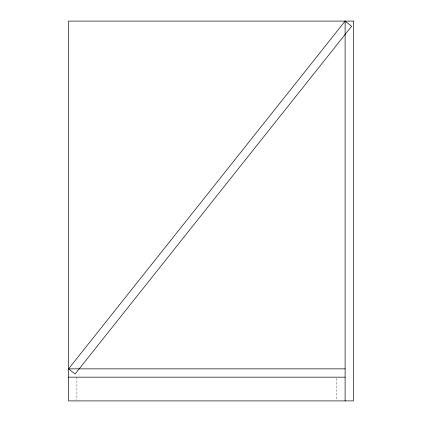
<?xml version="1.0" encoding="UTF-8"?>
<svg xmlns="http://www.w3.org/2000/svg" width="422" height="422" viewBox="0 0 422 422"><rect width="100%" height="100%" fill="white"/><g stroke="black" fill="none" stroke-linecap="round" stroke-linejoin="round"><path stroke-width="0.32" stroke-dasharray="2.11 1.58" d="M336.809 378.481L336.809 400.241M76.883 377.162L76.883 400.241"/><path stroke-width="0.63" d="M68.575 368.854L345.117 21.1L351.621 26.269L75.079 374.024L68.575 368.854L345.117 368.854M68.575 377.162L345.117 377.162M345.117 21.1L345.117 400.9M353.425 21.1L68.575 21.1L68.575 400.9L353.425 400.9L353.425 21.1"/></g></svg>
